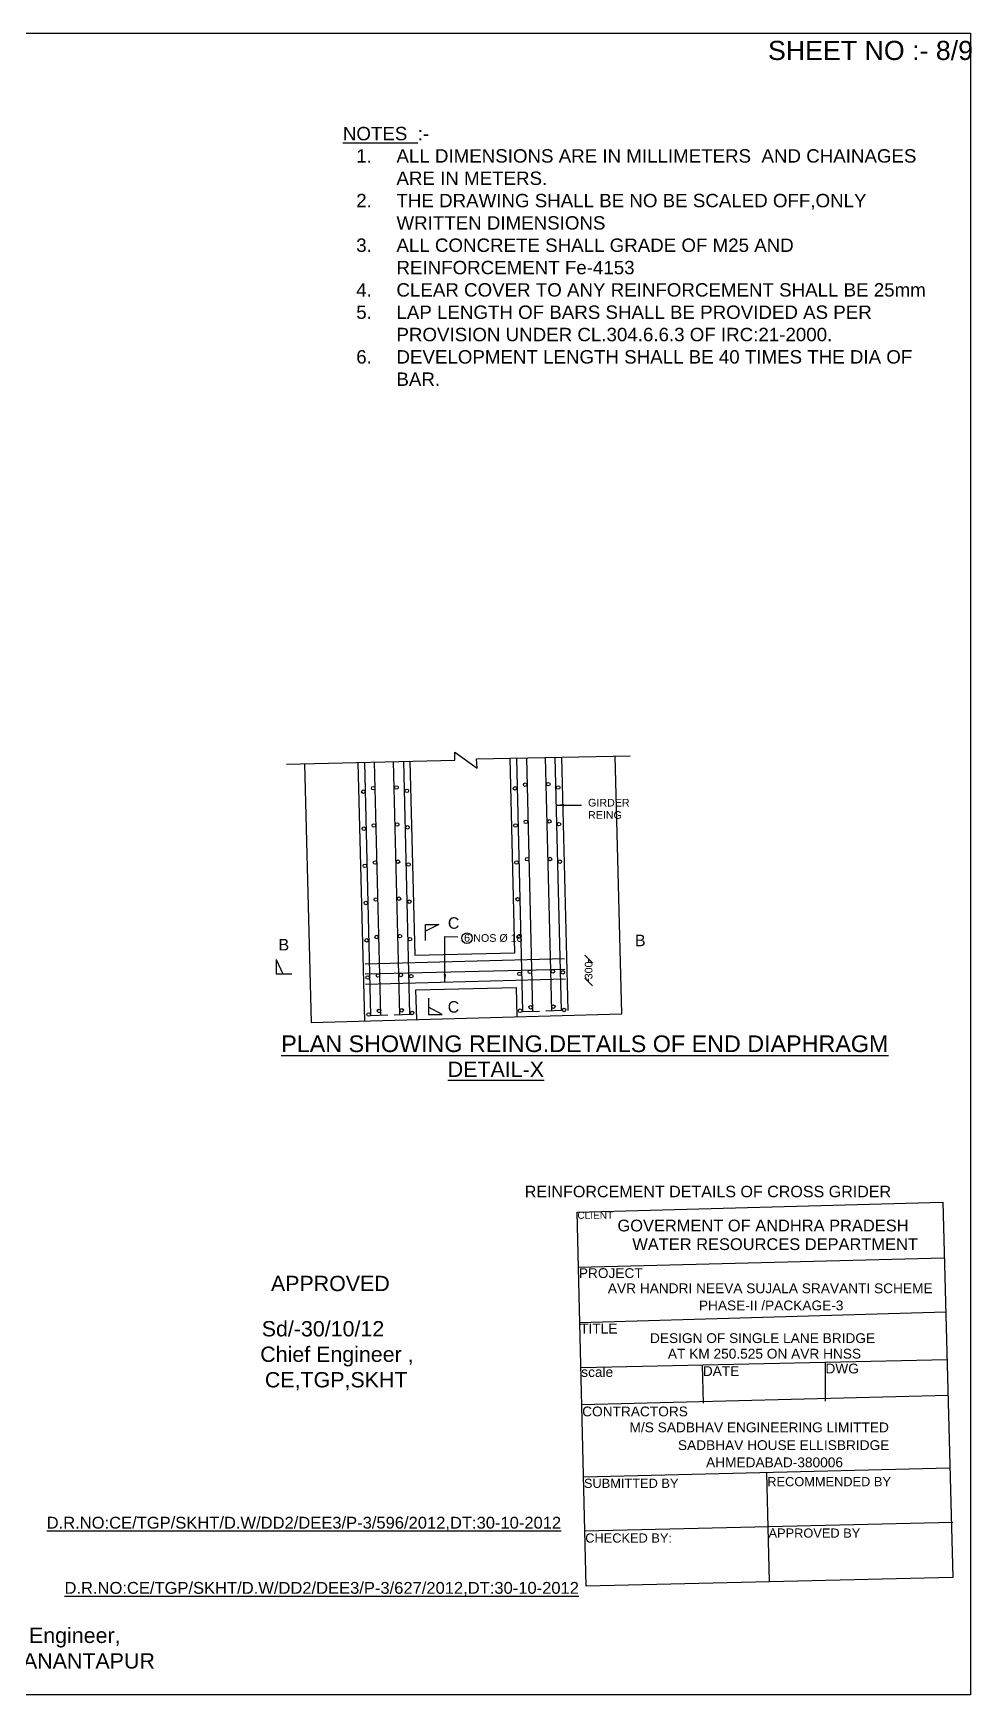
# Model space of a CAD drawing. Header units: millimetres. Extents: x -53448179 to 107255, y 2311 to 28685752.
# Drawn here: x -53431319 to -53419061, y 28664042 to 28685752 of the extents above; entities that cross this region are included whole.
import ezdxf

# ---------------------------------------------------------------- set-up
doc = ezdxf.new("R2010")
doc.units = ezdxf.units.MM
doc.header["$MEASUREMENT"] = 0
for name, color, linetype in [('DIMENSION', 7, 'Continuous'), ('DRAWING', 2, 'Continuous'), ('TEXT', 1, 'Continuous'), ('text1', 7, 'Continuous')]:
    doc.layers.add(name, color=color, linetype=linetype)
doc.styles.get("Standard").update_dxf_attribs({"font": 'arial.ttf', "height": 100})
doc.dimstyles.get("Standard").update_dxf_attribs({"dimtxt": 100, "dimasz": 100, "dimexe": 0.18, "dimexo": 0.0625, "dimgap": 0.09, "dimtad": 0, "dimdec": 0, "dimzin": 0, "dimdsep": 46, "dimtxsty": 'Standard', "dimblk": 'OBLIQUE', "dimcen": 0.09, "dimse1": 1, "dimse2": 1, "dimadec": 0, "dimazin": 0, "dimtfac": 1, "dimtdec": 0, "dimtofl": 0, "dimtmove": 0, "dimatfit": 3, "dimfxl": 1, "dimtolj": 1, "dimtzin": 0, "dimarcsym": 0})

# ---------------------------------------------------------------- blocks, each defined once
blk = doc.blocks.new('_Oblique')
at = {"color": 0, "linetype": 'ByBlock', "lineweight": -2}
blk.add_line((-0.5, -0.5), (0.5, 0.5), dxfattribs=at)
blk = doc.blocks.new('*D37')
at = {"layer": 'Defpoints', "color": 0, "transparency": 16777216}
for p in [(-53424159, 28673656), (-53424065, 28673656), (-53424159, 28673357)]:
    blk.add_point(p, dxfattribs=at)
at = {"layer": 'DIMENSION', "color": 0, "lineweight": -2, "transparency": 16777216}
for p, q in [((-53424065, 28673656), (-53424065, 28673617)), ((-53424065, 28673357), (-53424065, 28673396))]:
    blk.add_line(p, q, dxfattribs=at)
at = {"layer": 'DIMENSION', "color": 0, "lineweight": -2, "transparency": 16777216, "xscale": 100, "yscale": 100, "zscale": 100}
for p, rotation in [((-53424065, 28673656), 90), ((-53424065, 28673357), 270)]:
    blk.add_blockref('_Oblique', p, dxfattribs=dict(at, rotation=rotation))
at = {"layer": 'DIMENSION', "color": 0, "transparency": 16777216, "insert": (-53424065, 28673507), "char_height": 100, "attachment_point": 5, "rotation": 90}
blk.add_mtext('\\A1;300', dxfattribs=at)

msp = doc.modelspace()

# ---------------------------------------------------------------- linework, layer by layer
at = {"layer": 'DIMENSION', "color": 0}
msp.add_lwpolyline([(-53419078.7, 28664042.4), (-53448179.3, 28664042.4), (-53448179.3, 28685752.2), (-53419078.7, 28685752.2)], close=True, dxfattribs=at)
for points in [[(-53426197, 28673896), (-53426197, 28674108.9), (-53426022.9, 28674108.9), (-53426197, 28674019.1)], [(-53428146.2, 28673651), (-53428146.2, 28673460.1), (-53427943.1, 28673460.1)], [(-53428146.2, 28673651), (-53428059.1, 28673460.1)], [(-53426158.9, 28673146.4), (-53426158.9, 28672932.5), (-53425977, 28672932.5), (-53426158.9, 28673026.6)]]:
    msp.add_lwpolyline(points, dxfattribs=at)
at = {"layer": 'DRAWING', "color": 0}
for points in [[(-53428010.6, 28676201.6), (-53425812.3, 28676256), (-53425812.3, 28676360.5), (-53425521.2, 28676147.4), (-53425529.3, 28676270.1), (-53423521.2, 28676310.4)], [(-53427774.3, 28676207.5), (-53427689, 28672827.5), (-53423631.2, 28672938), (-53423719.5, 28676306.4)], [(-53426400.4, 28676241.4), (-53426334.5, 28673707.1), (-53425028.1, 28673737.8), (-53425091.9, 28676278.9)], [(-53424922.7, 28672970.9), (-53425004.5, 28676280.6)], [(-53424792.5, 28672973.5), (-53424874.3, 28676283.2)], [(-53424546.6, 28672978.4), (-53424628.4, 28676288.2)], [(-53424420.2, 28672981), (-53424502.1, 28676290.7)], [(-53424333, 28672982.7), (-53424414.9, 28676292.5)], [(-53426990.4, 28672846.6), (-53427074, 28676224.8)], [(-53426908.3, 28672917.1), (-53426990.2, 28676226.9)], [(-53426778.4, 28672920.3), (-53426860.3, 28676230.1)], [(-53426532.8, 28672926.4), (-53426614.6, 28676236.1)], [(-53426399.3, 28672929.7), (-53426481.1, 28676239.4)], [(-53426985.1, 28673593.7), (-53424379.4, 28673660.6)], [(-53426981.9, 28673461.2), (-53424375.6, 28673524.9)], [(-53426979.1, 28673328.9), (-53424369.6, 28673395.7)], [(-53426309.1, 28672865.1), (-53426322.4, 28673251.3), (-53425013.3, 28673283.2), (-53425002.9, 28672900.7)], [(-53426908.3, 28672917.1), (-53426690, 28672925.8)], [(-53426607.4, 28672926.2), (-53426389, 28672935)], [(-53424922.7, 28672970.9), (-53424708.2, 28672975.1)], [(-53424420.2, 28672981), (-53424622.3, 28672972.7)]]:
    msp.add_lwpolyline(points, dxfattribs=at)
for centre in [(-53427008.9, 28675841.7), (-53426880, 28675887.5), (-53426574.5, 28675896), (-53426439.4, 28675853.4), (-53425026.5, 28675885.7), (-53424893.6, 28675934.1), (-53424592.1, 28675940), (-53424463.2, 28675897.5), (-53427000.8, 28675359.6), (-53426871.3, 28675401.1), (-53426566, 28675412.5), (-53426431.8, 28675376.6), (-53425019.9, 28675401.2), (-53424885.8, 28675447.7), (-53424579.3, 28675454.1), (-53424453.4, 28675417.2), (-53426855.3, 28674917.7), (-53426555, 28674926.9), (-53424867.9, 28674960.7), (-53424570.8, 28674962.3), (-53424442.4, 28674928.1), (-53426988.8, 28674873.3), (-53426417.3, 28674891.6), (-53425007.3, 28674916.2), (-53426975.4, 28674388), (-53426844, 28674434), (-53426541.6, 28674444.1), (-53426408.3, 28674405.5), (-53424992.7, 28674436.7), (-53426964.1, 28673899.5), (-53426833, 28673942.9), (-53426529.6, 28673954.6), (-53426399.1, 28673914.5), (-53424979.7, 28673947.5), (-53426951, 28673414.9), (-53426816.9, 28673440.5), (-53426518, 28673446.1), (-53426381.9, 28673432.2), (-53424967.5, 28673461.6), (-53424834, 28673489.3), (-53424533.1, 28673494), (-53424402.7, 28673482.3), (-53426804.2, 28672977.6), (-53426507, 28672986.2), (-53424959.7, 28672979.8), (-53424822.1, 28673025.4), (-53424526, 28673033.6), (-53424387.9, 28672990.6), (-53426938.3, 28672931), (-53426372.8, 28672951.3)]:
    msp.add_circle(centre, 23, dxfattribs=at)
at = {"layer": 'TEXT', "color": 0}
for points in [[(-53419306.5, 28665572.7), (-53424096, 28665462), (-53424214.1, 28670348.6), (-53419443.3, 28670479.1)], [(-53419440.8, 28670479.2), (-53419306.5, 28665572.7)], [(-53419420.8, 28669748.4), (-53424196.6, 28669625.4)], [(-53419401.4, 28669040.3), (-53424179.2, 28668904)], [(-53419384.3, 28668416.7), (-53424164.9, 28668313.3)], [(-53422564.2, 28667854.5), (-53422578.3, 28668347.6)], [(-53420972.6, 28667879.5), (-53420972.6, 28668393.9)], [(-53419371.6, 28667950.8), (-53424153.3, 28667832.9)], [(-53419345.7, 28667003), (-53424130.4, 28666885.6)], [(-53421701.3, 28665517.4), (-53421738, 28666944.3)], [(-53419306.5, 28666292.3), (-53424113.3, 28666179.3)]]:
    msp.add_lwpolyline(points, dxfattribs=at)
msp.add_circle((-53425654.5, 28673927), 68.8, dxfattribs=at)

# ---------------------------------------------------------------- texts
at = {"layer": 'DIMENSION', "color": 0}
for s, p in [('C', (-53425904.2, 28674051.4)), ('B', (-53428116, 28673767.5)), ('B', (-53423460.9, 28673823.5)), ('C', (-53425906.1, 28672955.8))]:
    msp.add_text(s, height=150, dxfattribs=at).set_placement(p)
at = {"layer": 'TEXT', "color": 0}
for s, height, p in [('SHEET NO :- 8/9', 250, (-53421722.7, 28685402.6)), ('GIRDER', 100, (-53424073.4, 28675648.4)), ('REING', 100, (-53424073.4, 28675487.7)), ('6', 100, (-53425691.5, 28673881.4)), ('NOS Ø 18', 100, (-53425572.5, 28673880.5)), ('%%UPLAN SHOWING REING.DETAILS OF END DIAPHRAGM', 217.842, (-53428080.1, 28672439.9)), ('%%UDETAIL-X', 200, (-53425905.6, 28672114.9)), ('REINFORCEMENT DETAILS OF CROSS GRIDER ', 150, (-53424899.4, 28670542.8)), ('CLIENT ', 93.92, (-53424212, 28670261.3)), ('GOVERMENT OF ANDHRA PRADESH', 153.575, (-53423688.9, 28670096.7)), ('WATER RESOURCES DEPARTMENT ', 153.575, (-53423494.9, 28669853.4)), ('APPROVED', 200, (-53428215.1, 28669316.7)), ('PROJECT', 127.98, (-53424193.3, 28669487.8)), ('AVR HANDRI NEEVA SUJALA SRAVANTI SCHEME ', 127.979, (-53423814.4, 28669289.4)), ('PHASE-II /PACKAGE-3', 127.979, (-53422625.2, 28669065.7)), ('TITLE  ', 127.98, (-53424175.7, 28668762.6)), ('DESIGN OF SINGLE LANE BRIDGE ', 127.979, (-53423263.8, 28668638.1)), ('AT KM 250.525 ON AVR HNSS', 127.979, (-53423030.2, 28668434.9)), ('scale ', 127.98, (-53424162, 28668195.2)), ('DATE', 127.98, (-53422574.3, 28668207.7)), ('DWG', 127.98, (-53420972.6, 28668241.3)), ('CONTRACTORS', 127.979, (-53424149.6, 28667680.3)), ('M/S SADBHAV ENGINEERING LIMITTED', 127.979, (-53423530.9, 28667472.2)), ('SADBHAV HOUSE ELLISBRIDGE ', 127.979, (-53422899.4, 28667240.1)), ('AHMEDABAD-380006', 127.979, (-53422531.5, 28667015.1)), ('SUBMITTED BY', 119.666, (-53424127, 28666745.4)), ('RECOMMENDED BY ', 119.666, (-53421732.2, 28666767.6)), ('CHECKED BY:', 119.666, (-53424109.7, 28666030.7)), ('APPROVED BY ', 119.666, (-53421715.6, 28666095.3))]:
    msp.add_text(s, height=height, dxfattribs=at).set_placement(p)
at = {"layer": 'TEXT', "color": 0, "insert": (-53427275.5, 28684528.5), "char_height": 175, "attachment_point": 1}
msp.add_mtext_dynamic_manual_height_columns('{\\LNOTES } :-\\P\\pi-525,l700,t700;1.^IALL DIMENSIONS ARE IN MILLIMETERS  AND CHAINAGES ARE IN METERS.\\P2.^ITHE DRAWING SHALL BE NO BE SCALED OFF,ONLY WRITTEN DIMENSIONS \\P3.^IALL CONCRETE SHALL GRADE OF M25 AND REINFORCEMENT Fe-4153\\P4.^ICLEAR COVER TO ANY REINFORCEMENT SHALL BE 25mm\\P5.^ILAP LENGTH OF BARS SHALL BE PROVIDED AS PER PROVISION UNDER CL.304.6.6.3 OF IRC:21-2000.\\P6.^IDEVELOPMENT LENGTH SHALL BE 40 TIMES THE DIA OF BAR.', width=7511.851, gutter_width=500, heights=[5092.4], dxfattribs=at)
at = {"layer": 'TEXT', "color": 0, "char_height": 200, "attachment_point": 1}
for s, insert, width in [('^I  Sd/-30/10/12 \\P\\pi935.4;Chief Engineer ,                          \\P\\pi996.11;CE,TGP,SKHT', (-53429290, 28668925.1), 3835.607), ('\\P        Sd/-13/6\\PSuperintending Engineer, H.N.S.S Circle,ANANTAPUR', (-53433331.9, 28665585.7), 3953.487)]:
    msp.add_mtext(s, dxfattribs=dict(at, insert=insert, width=width))
at = {"layer": 'text1', "color": 0}
for s, p in [('%%UD.R.NO:CE/TGP/SKHT/D.W/DD2/DEE3/P-3/596/2012,DT:30-10-2012', (-53431143.6, 28666213.4)), ('%%UD.R.NO:CE/TGP/SKHT/D.W/DD2/DEE3/P-3/627/2012,DT:30-10-2012', (-53430911.2, 28665361.8))]:
    msp.add_text(s, height=154.561, dxfattribs=at).set_placement(p)

# ---------------------------------------------------------------- dimensions: what is measured, and where the dimension line sits
at = {"layer": 'DIMENSION', "color": 0}
dim = msp.add_linear_dim(base=(-53424064.5, 28673656), p1=(-53424158.9, 28673357.1), p2=(-53424158.9, 28673656), angle=90, text='300', dimstyle='Standard', dxfattribs=at)
dim.commit()
dim.dimension.update_dxf_attribs({"geometry": '*D37', "text_midpoint": (-53424064.5, 28673506.6)})

# ---------------------------------------------------------------- leaders
for points in [[(-53424486.6, 28675666.9), (-53424158.8, 28675666.9)], [(-53425942.5, 28673355.5), (-53425942.5, 28673948.8), (-53425771.7, 28673947)]]:
    msp.add_leader(points, dimstyle='Standard', override={"dimgap": 0.09, "dimtad": 0}, dxfattribs=at)

doc.saveas('drawing.dxf')
